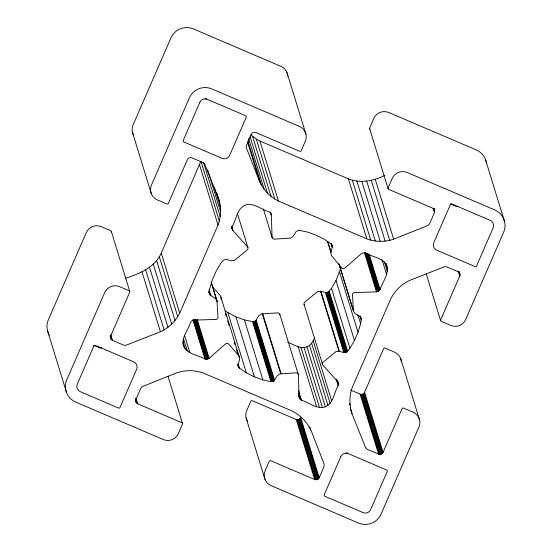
<?xml version="1.0" encoding="UTF-8"?>
<svg xmlns="http://www.w3.org/2000/svg" width="552" height="552" viewBox="0 0 552 552"><rect width="100%" height="100%" fill="white"/><g stroke="black" fill="none" stroke-linecap="round" stroke-linejoin="round"><path stroke-width="0.83" d="M237.629 364.251L239.03 367.791L246.358 372.862L254.403 376.871L262.869 379.928L270.963 381.667L272.992 381.418L274.158 380.625L277.221 375.753L279.719 373.952L296.044 372.862A2.242 2.229 -17.1 0 1 298.404 375.015L299.087 396.75L299.819 398.813L301.482 400.248C309.244 402.353 316.855 409.86 325.349 406.831C333.608 403.215 333.981 392.534 338.183 385.682L338.404 383.509L337.513 381.508L323.03 365.293A2.242 2.229 -17.1 0 1 323.251 362.112L335.892 351.638L338.935 351.224L344.51 352.673L347.208 351.755L349.92 348.264L354.439 340.487L358.02 332.249L360.622 323.651L361.318 319.311L360.139 316.738L355.253 313.708L353.459 311.231L352.473 294.927A2.242 2.229 -17.1 0 1 354.653 292.581L376.478 291.898L378.555 291.166L379.997 289.517C382.916 281.203 390.499 272.419 385.938 263.276M110.193 336.865L111.131 339.287L112.518 340.377L123.607 345.124L125.746 345.359L160.425 331.752C168.705 327.991 175.674 321.271 179.71 313.115L218.019 225.009C221.214 216.529 221.38 206.883 218.447 198.306L204.626 163.958L202.977 162.578L191.889 157.837L190.136 157.582L188.487 158.238L187.39 159.625L168.36 203.384A1.145 1.138 -17.1 0 1 166.856 203.978L157.41 199.941A11.419 11.35 -17.1 0 1 151.476 185.017L189.364 97.876A17.133 17.029 -17.1 0 1 211.885 88.941L299.356 126.353A11.419 11.35 -17.1 0 1 305.29 141.271L301.199 150.682A1.145 1.138 -17.1 0 1 299.695 151.282L255.762 132.494L254.01 132.238L252.361 132.894L251.257 134.281L246.454 145.328L246.206 147.46L259.764 181.912C263.525 190.164 270.28 197.064 278.429 201.038L366.845 238.864C375.381 242.024 385.061 242.142 393.673 239.202L428.248 225.333L429.642 223.691L434.445 212.644L434.707 210.898L433.982 208.387M434.486 210.036L432.664 208.166L388.732 189.377A1.145 1.138 -17.1 0 1 388.139 187.88L392.231 178.468A11.419 11.35 -17.1 0 1 407.245 172.507L494.716 209.919A17.133 17.029 -17.1 0 1 503.617 232.295L465.722 319.456A11.419 11.35 -17.1 0 1 450.708 325.418L441.262 321.374A1.145 1.138 -17.1 0 1 440.662 319.884L459.699 276.103L459.961 274.358L459.236 271.853L459.961 274.358M221.131 299.653L221.041 297.625L220.276 295.741L212.479 286.598M270.501 212.099L271.356 215.245L272.046 236.98A2.242 2.229 -17.1 0 0 274.399 239.133L290.725 238.043L293.229 236.242L296.286 231.371L298.825 230.267L307.574 232.068L316.041 235.124L324.086 239.133L331.414 244.205L332.352 246.792L330.876 252.347L331.276 255.383L341.681 267.913M304.594 305.297A2.242 2.229 -17.1 0 1 304.814 302.11L317.448 291.642L320.498 291.228L326.073 292.677L328.764 291.76L331.476 288.268L335.995 280.492L340.763 268.341M125.463 278.305C139.449 273.882 154.788 267.347 161.267 253.12L200.893 161.115L219.33 221.11M287.578 342.199C293.726 344.289 300.102 349.519 306.912 346.835C310.845 345.304 313.143 341.564 314.502 337.755M350.23 407.935L351.997 413.689L365.645 447.782L367.466 449.418L379.41 454.399L381.956 453.758L383.053 452.371L402.042 408.715A1.145 1.138 -17.1 0 1 403.54 408.114L412.993 412.158A11.419 11.35 -17.1 0 1 418.927 427.075L381.08 514.119A17.133 17.029 -17.1 0 1 358.558 523.054L271.087 485.643A11.419 11.35 -17.1 0 1 265.153 470.725L269.245 461.313A1.145 1.138 -17.1 0 1 270.749 460.713L314.681 479.509L316.434 479.757L318.083 479.101L319.187 477.721L323.989 466.668L324.19 464.232L309.672 426.793M350.61 390.098L360.973 394.404L362.733 394.197L364.161 393.141L383.606 348.712A1.145 1.138 -17.1 0 1 385.103 348.119L394.556 352.162A11.419 11.35 -17.1 0 1 401.407 361.85M247.358 421.024A11.419 11.35 -17.1 0 1 246.716 410.729L250.808 401.318A1.145 1.138 -17.1 0 1 252.312 400.717L296.245 419.506L298.867 419.541L300.75 417.719L319.187 477.721M225.181 311.011L235.966 316.876L244.432 319.932L253.182 321.733L255.721 320.629L258.778 315.758L261.282 313.957L277.608 312.867A2.242 2.229 -17.1 0 1 279.961 315.019M182.981 343.799C184.968 353.97 197.54 354.75 204.951 358.966L207.145 359.179L209.16 358.289L225.568 343.868A2.242 2.229 -17.1 0 1 228.763 344.082L238.443 355.378C241.459 358.786 237.477 362.912 238.312 366.583M250.808 134.736L256.356 139.111L259.992 141.043L348.409 178.869C360.318 183.533 373.697 181.063 384.813 175.384M215.791 319.422L193.959 320.112L191.889 320.843L190.44 322.492C188.315 330.227 180.732 337.783 183.74 346.27M450.391 203.895L456.642 206.572A1.145 1.138 -17.1 0 0 457.994 206.227M93.84 345.373L100.091 348.05A1.145 1.138 -17.1 0 0 101.596 347.45M135.447 400.331L136.385 402.753L137.772 403.843L181.836 422.687A1.145 1.138 -17.1 0 1 182.429 424.177L178.33 433.596A11.419 11.35 -17.1 0 1 163.323 439.551L75.727 402.084A17.133 17.029 -17.1 0 1 66.82 379.707L104.68 292.636A11.419 11.35 -17.1 0 1 119.694 286.681L129.14 290.725A1.145 1.138 -17.1 0 1 129.734 292.215L110.738 335.906L110.697 338.514M271.26 214.562L270.625 213.182L268.962 211.747C261.2 209.65 253.596 202.135 245.095 205.165C236.842 208.78 236.463 219.461 232.261 226.313L232.04 228.493L232.93 230.488L247.413 246.709A2.242 2.229 -17.1 0 1 247.192 249.89L234.559 260.358L231.509 260.772L225.934 259.323L223.236 260.24L220.524 263.732L216.004 271.508L212.423 279.747L209.822 288.344L209.125 292.698L210.305 295.272L215.19 298.301L216.984 300.778L217.971 317.083A2.242 2.229 -17.1 0 1 215.791 319.429M459.74 273.495L457.918 271.632L446.83 266.885L444.691 266.65L410.012 280.257C401.732 284.018 394.77 290.738 390.733 298.887L352.424 386.986C349.23 395.467 349.064 405.113 351.997 413.689M386.697 265.74C383.047 257.501 372.345 257.211 365.486 253.044L363.299 252.83L361.277 253.72L344.876 268.127A2.242 2.229 -17.1 0 1 341.681 267.913M310.679 430.084C306.919 421.832 300.164 414.931 292.015 410.957L203.591 373.138C195.056 369.978 185.375 369.868 176.764 372.807L142.188 386.676L140.794 388.318L135.992 399.365L135.951 401.973M485.394 159.266L504.618 221.814M458.933 271.963L459.947 275.248M458.188 271.17L459.699 276.103M433.948 208.428L434.707 210.898M433.679 208.497L434.693 211.782M433.182 208.532L434.445 212.644M426.254 273.909L440.648 320.753M369.681 128.754L388.125 188.749M375.236 179.207L393.673 239.202M371.289 180.4L389.726 240.396M366.7 181.125L385.137 241.12M361.788 181.332L380.224 241.327M385.91 263.683L387.421 268.61M384.344 261.717L387.373 271.577M382.012 259.64L386.559 274.434M356.882 181.001L375.319 240.996M352.314 180.159L370.758 240.161M348.409 178.869L366.845 238.864M369.136 254.175L379.997 289.517M368.543 253.954L379.652 290.117M400.628 358.386L419.596 420.086M367.798 253.692L379.162 290.676M366.935 253.361L378.555 291.166M366.004 252.919L377.872 291.553M365.038 252.347L377.168 291.801M364.354 252.45L376.478 291.898M286.992 72.581L305.96 134.281M360.463 316.268L361.215 318.607M360.559 316.841L361.318 319.311M360.014 315.861L361.277 319.974M357.841 314.612L360.622 323.651M339.004 263.822L353.149 309.844M339.052 264.263L353.197 310.286M331.807 244.46L332.311 246.102M331.338 243.508L332.352 246.792M330.986 243.328L332.249 247.434M339.583 272.253L358.02 332.249M327.688 241.224L330.972 251.905M327.591 241.659L330.876 252.347M335.995 280.492L354.439 340.487M364.617 392.375L383.053 452.371M364.161 393.141L382.598 453.137M331.476 288.268L349.92 348.264M363.513 393.762L381.956 453.758M362.733 394.197L381.177 454.192M361.87 394.418L380.307 454.413M360.973 394.404L379.41 454.399M329.227 291.277L347.663 351.272M328.764 291.76L347.208 351.755M360.111 394.162L378.555 454.158M328.178 292.167L346.621 352.162M327.502 292.463L345.938 352.466M326.784 292.643L345.221 352.638M326.073 292.677L344.51 352.673M325.411 292.574L343.848 352.569M320.933 291.325L339.376 351.32M320.498 291.228L338.935 351.224M349.595 403.553L350.099 405.196M337.396 380.218L338.404 383.509M337.451 380.99L338.459 384.282M337.127 380.914L338.39 385.02M336.161 379.107L338.183 385.682M259.992 141.043L278.429 201.038M256.356 139.111L274.799 199.106M252.609 136.392L271.046 196.388M304.097 304.359L322.534 364.361M313.184 340.77L331.628 400.766M250.015 136.365L267.444 193.076M311.659 343.316L330.096 403.312M248.559 138.435L264.215 189.391M270.349 211.961L271.356 215.245M247.958 141.202L261.6 185.582M247.641 142.464L259.764 181.912M309.513 345.386L327.957 405.382M306.912 346.835L325.349 406.831M263.338 208.911L272.177 237.677M304.021 347.567L322.458 407.562M301.04 347.532L319.477 407.528M298.177 346.725L316.613 406.721M279.823 314.323L298.266 374.318M298.446 390.388L301.482 400.248M298.86 393.334L300.875 399.91M298.798 394.487L300.309 399.42M298.811 395.529L299.819 398.813M298.929 396.495L299.432 398.137M237.553 213.941L247.91 247.641M300.288 418.485L318.725 478.481M299.646 419.106L318.083 479.101M298.867 419.541L317.303 479.536M297.997 419.761L316.434 479.757M297.1 419.748L315.544 479.75M296.245 419.506L314.681 479.509M262.683 313.639L281.12 373.635M262.234 313.688L280.671 373.683M231.667 226.382L232.93 230.488M231.523 226.637L232.53 229.929M231.467 226.775L231.978 228.424M256.121 320.119L274.558 380.114M216.853 193.193L219.634 202.232M255.721 320.629L274.158 380.625M214.286 187.073L220.345 206.8M255.183 321.078L273.626 381.073M254.555 321.423L272.992 381.418M207.655 169.774L220.538 211.685M253.872 321.643L272.308 381.646M253.182 321.733L271.618 381.729M203.515 162.329L220.193 216.57M252.526 321.671L270.963 381.667M199.582 165.013L218.019 225.009M244.432 319.932L262.869 379.928M235.966 316.876L254.403 376.871M227.914 312.867L246.358 372.862M220.903 297.107L239.347 357.103M225.423 313.626L226.182 316.089M227.693 321.022L228.956 325.135M234.262 342.392L235.021 344.855M236.539 349.789L237.802 353.894M238.257 364.106L239.527 368.218M238.022 364.499L239.03 367.791M237.864 364.768L238.616 367.232M211.181 281.996L217.246 301.723M211.23 282.445L217.04 301.344M209.063 289.924L210.829 295.679M209.042 291.166L210.305 295.272M208.828 291.449L209.843 294.733M208.966 292.45L209.477 294.099M246.047 417.719L265.015 479.419M197.292 319.663L209.16 358.289M196.719 320.063L208.594 358.69M195.781 319.539L207.904 358.993M195.022 319.725L207.145 359.179M194.235 319.787L206.365 359.235M193.49 319.718L205.613 359.166M192.827 319.518L204.951 358.966M132.37 132.018L151.331 193.711M161.267 253.12L179.71 313.115M184.513 335.236L189.819 352.493M159.314 256.742L177.751 316.738M183.471 338.652L187.259 350.975M182.912 341.46L185.189 348.857M156.568 260.475L175.012 320.477M153.228 264.077L171.665 324.072M149.516 267.299L167.953 327.295M145.68 269.914L164.116 329.91M141.988 271.757L160.425 331.752M168.043 376.464L182.443 423.308M111.311 231.35L129.748 291.346M136.006 398.089L137.772 403.843M135.495 398.454L137.006 403.388M135.626 400.283L136.385 402.753M110.752 334.622L112.518 340.377M110.49 335.816L111.752 339.922M110.117 336.002L111.131 339.287M47.382 330.2L66.606 392.748M133.681 135.316A11.419 11.35 -17.1 0 1 133.032 125.021L170.927 37.881A17.133 17.029 -17.1 0 1 193.448 28.945L280.913 66.357A11.419 11.35 -17.1 0 1 287.771 76.045M486.505 163.799A17.133 17.029 -17.1 0 0 476.272 149.923L388.808 112.511A11.419 11.35 -17.1 0 0 373.794 118.473L369.695 127.885A1.145 1.138 -17.1 0 0 370.033 129.23M49.349 335.154A17.133 17.029 -17.1 0 1 48.424 333.367M48.169 332.752A17.133 17.029 -17.1 0 1 48.383 319.712L86.236 232.64A11.419 11.35 -17.1 0 1 101.251 226.686L110.704 230.729A1.145 1.138 -17.1 0 1 111.297 232.219M347.608 453.054A5.713 5.679 -17.1 0 1 346.118 453.033M206.627 98.794A5.706 5.672 -17.1 0 1 205.137 98.773M93.854 346.035L77.273 384.178A5.713 5.679 -17.1 0 0 80.24 391.644L118.528 408.045A1.145 1.138 -17.1 0 0 120.032 407.445L136.641 369.288A5.706 5.672 -17.1 0 0 133.674 361.829L95.358 345.442A1.145 1.138 -17.1 0 0 93.854 346.035M199.817 102.348L183.23 140.491A1.145 1.138 -17.1 0 0 183.823 141.981L222.139 158.369A5.706 5.672 -17.1 0 0 229.646 155.388L246.226 117.217A1.145 1.138 -17.1 0 0 245.633 115.727L207.324 99.367A5.713 5.679 -17.1 0 0 199.817 102.348M340.798 456.607L324.217 494.778A1.145 1.138 -17.1 0 0 324.811 496.269L363.119 512.629A5.713 5.679 -17.1 0 0 370.627 509.648L387.214 471.505A1.145 1.138 -17.1 0 0 386.621 470.014L348.305 453.627A5.706 5.672 -17.1 0 0 340.798 456.607M450.404 204.557L433.803 242.721A5.706 5.672 -17.1 0 0 436.763 250.18L475.086 266.568A1.145 1.138 -17.1 0 0 476.583 265.967L493.171 227.831A5.713 5.679 -17.1 0 0 490.204 220.365L451.909 203.964A1.145 1.138 -17.1 0 0 450.404 204.557"/></g></svg>
